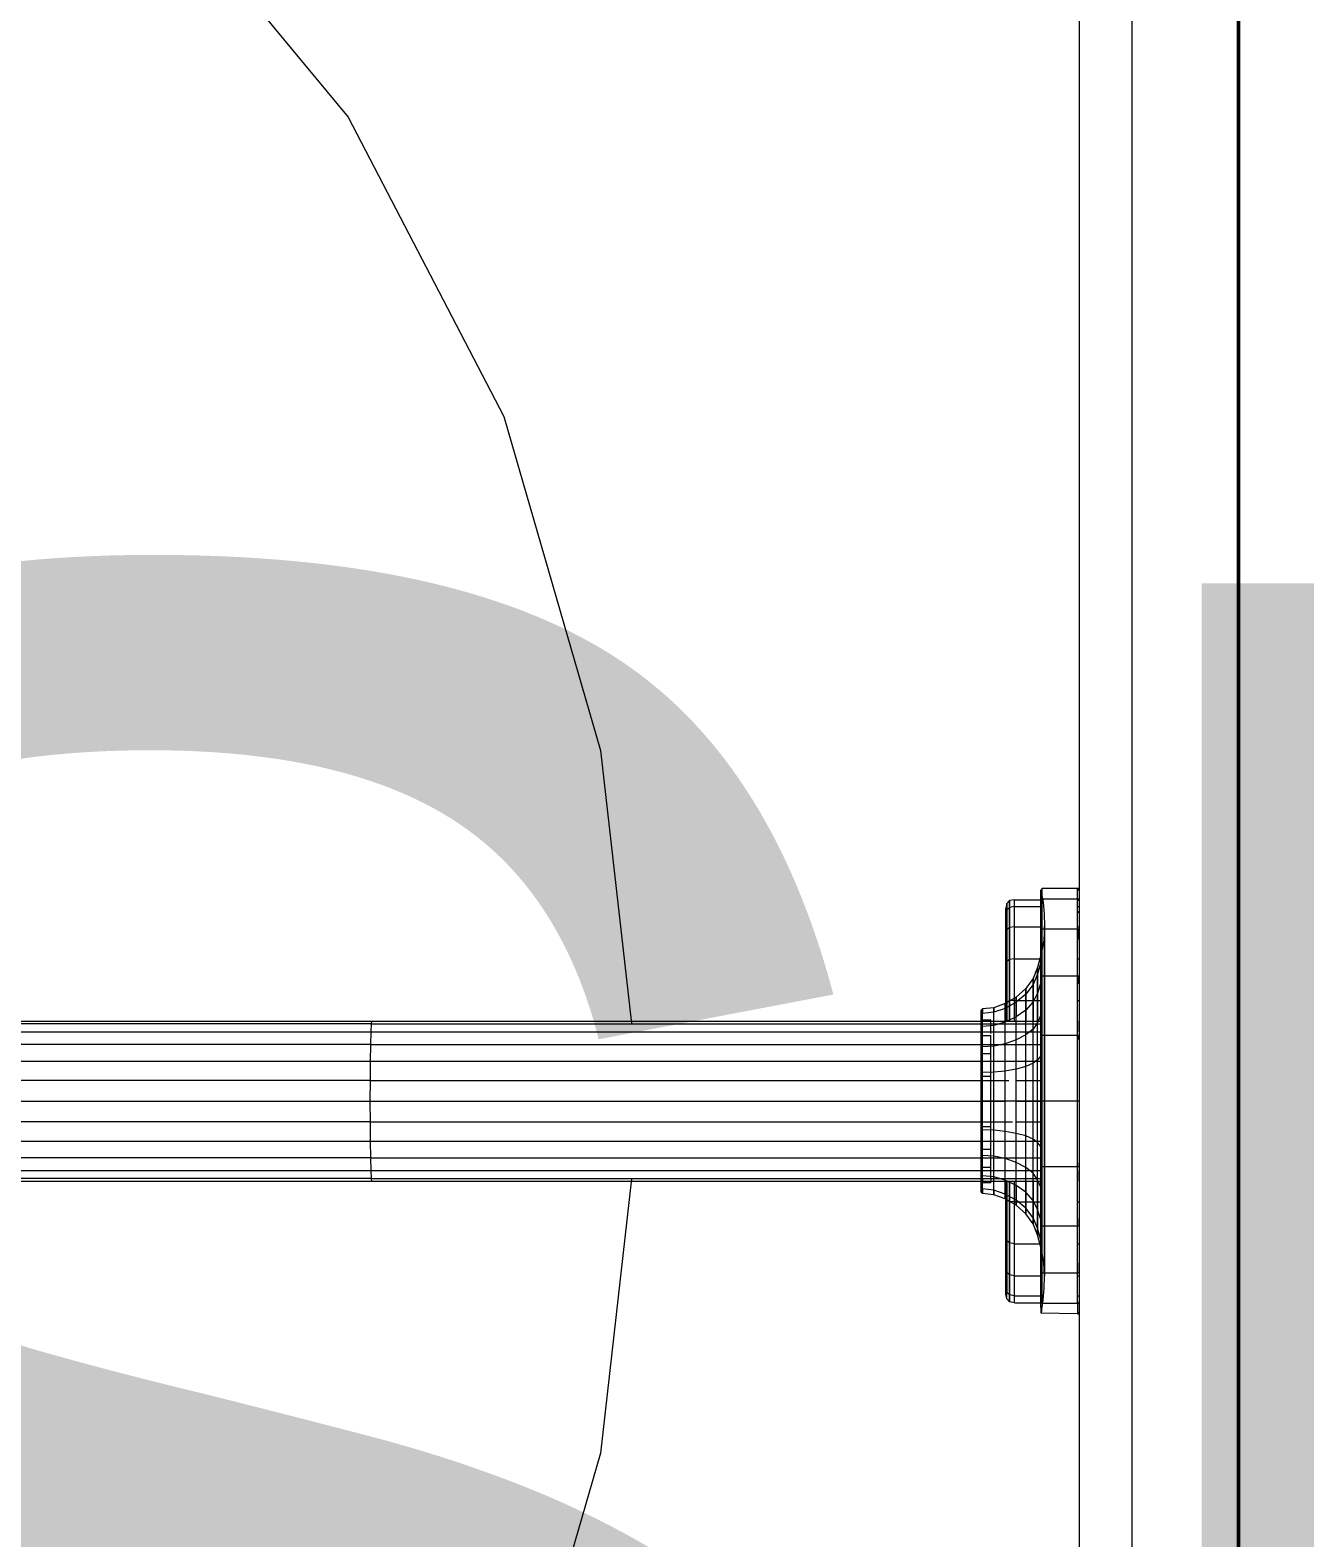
# Model space of a CAD drawing. Header units: inches. Extents: x -4235 to -464, y 9706 to 12463.
# Drawn here: x -2926.26 to -2920.26, y 11463.55 to 11470.64 of the extents above; entities that cross this region are included whole.
import ezdxf

# ---------------------------------------------------------------- set-up
doc = ezdxf.new("R2010")
doc.units = ezdxf.units.IN
doc.header["$MEASUREMENT"] = 0
for name, color, linetype, lineweight in [('0-1', 7, 'Continuous', 5), ('0-3', 250, 'Continuous', 9), ('A-AREA-IDEN', 2, 'Continuous', 9), ('G-IMPT-1', 250, 'Continuous', 9), ('I-WALL-1', 7, 'Continuous', 50), ('P-SANR-FIXT-2', 250, 'Continuous', 9)]:
    doc.layers.add(name, color=color, linetype=linetype, lineweight=lineweight)
doc.styles.add('Century Gothic', font='ufonts.com_century-gothic.ttf', dxfattribs={"height": 9})

# ---------------------------------------------------------------- blocks, each defined once
blk = doc.blocks.new('Plbg-Sink Wall Mounted-UH - T11839_dwg-791503-BACKGROUND - 1ST FLOOR')
at = {"layer": 'G-IMPT-1'}
for p, q in [((-4.5406, 1.0006), (-4.5477, 1.0006)), ((-4.5477, 0.9925), (-4.5477, 1.0006)), ((-4.5406, 1.0006), (-4.3707, 0.9981)), ((-4.5406, 0.9516), (-4.5406, 1.0006)), ((-4.3707, 0.9981), (-4.379, 0.9372)), ((-4.374, 0.9516), (-4.3707, 0.9981)), ((-4.3707, 0.9981), (-4.369, 0.9454)), ((-4.3707, 0.9981), (-4.369, 0.9454)), ((-4.5393, 0.9485), (-4.5489, 0.9485)), ((-4.5477, 0.9439), (-4.5477, 0.9516)), ((-4.5477, 0.9516), (-4.5406, 0.9516)), ((-4.5477, 0.9439), (-4.5477, 0.9516)), ((-4.5477, 0.9516), (-4.5406, 0.9516)), ((-4.5406, 0.9516), (-4.374, 0.9516)), ((-4.5406, 0.9516), (-4.5406, 0.8095)), ((-4.379, 0.9372), (-4.3847, 0.8809)), ((-4.374, 0.9516), (-4.369, 0.9454)), ((-4.374, 0.9516), (-4.374, 0.8095)), ((-4.374, 0.9516), (-4.374, 0.8095)), ((-4.374, 0.9516), (-4.369, 0.9454)), ((-4.369, 0.8042), (-4.374, 0.9516)), ((-4.374, 0.9516), (-4.369, 0.9454)), ((-4.2438, 0.9485), (-4.374, 0.9485)), ((-4.369, 0.9454), (-4.369, 0.8042)), ((-4.369, 0.8042), (-4.369, 0.9454)), ((-4.2438, 0.9485), (-4.2216, 0.944)), ((-4.2438, 0.9485), (-4.2438, 0.9162)), ((-4.2216, 0.944), (-4.2082, 0.9306)), ((-4.2216, 0.9119), (-4.2216, 0.944)), ((-4.2216, 0.944), (-4.2216, 0.9119)), ((-4.2082, 0.9306), (-4.2038, 0.9082)), ((-4.2082, 0.9306), (-4.2082, 0.8989)), ((-4.2082, 0.9306), (-4.2082, 0.8989)), ((-4.5393, 0.9162), (-4.5489, 0.9162)), ((-4.5393, 0.9162), (-4.5489, 0.9162)), ((-4.3847, 0.8809), (-4.3862, 0.8244)), ((-4.2438, 0.9162), (-4.374, 0.9162)), ((-4.2438, 0.9162), (-4.2216, 0.9119)), ((-4.2438, 0.9162), (-4.2438, 0.8215)), ((-4.2438, 0.9162), (-4.2216, 0.9119)), ((-4.2216, 0.9119), (-4.2216, 0.8176)), ((-4.2216, 0.9119), (-4.2082, 0.8989)), ((-4.2216, 0.8176), (-4.2216, 0.9119)), ((-4.2216, 0.9119), (-4.2082, 0.8989)), ((-4.2082, 0.8989), (-4.2038, 0.8772)), ((-4.2082, 0.8989), (-4.2082, 0.8059)), ((-4.2082, 0.8059), (-4.2082, 0.8989)), ((-4.2082, 0.8989), (-4.2038, 0.8772)), ((-4.2038, 0.8772), (-4.2038, 0.9082)), ((-4.2038, 0.9082), (-4.2038, 0.8772)), ((-4.2038, 0.9082), (-4.2038, 0.888)), ((-4.2038, 0.8578), (-4.2038, 0.888)), ((-4.2038, 0.888), (-4.2038, 0.8578)), ((-4.2038, 0.8772), (-4.2038, 0.7865)), ((-4.2038, 0.7865), (-4.2038, 0.8772)), ((-4.2038, 0.8772), (-4.2038, 0.8578)), ((-4.2038, 0.8772), (-4.2038, 0.8578)), ((-4.2038, 0.3769), (-4.2038, 0.8578)), ((-4.2038, 0.8578), (-4.2038, 0.769)), ((-4.2038, 0.8578), (-4.2038, 0.3769)), ((-4.2038, 0.8578), (-4.2038, 0.769)), ((-4.5393, 0.8215), (-4.5489, 0.8215)), ((-4.5393, 0.8215), (-4.5489, 0.8215)), ((-4.5477, 0.8029), (-4.5477, 0.8095)), ((-4.5477, 0.8095), (-4.5406, 0.8095)), ((-4.5477, 0.8029), (-4.5477, 0.8095)), ((-4.5477, 0.8095), (-4.5406, 0.8095)), ((-4.5477, 0.7609), (-4.5477, 0.8029)), ((-4.5477, 0.7609), (-4.5477, 0.8029)), ((-4.5406, 0.8095), (-4.374, 0.8095)), ((-4.5406, 0.8095), (-4.5406, 0.5881)), ((-4.3862, 0.784), (-4.3862, 0.8244)), ((-4.3862, 0.8244), (-4.3822, 0.7583)), ((-4.3862, 0.8244), (-4.3862, 0.784)), ((-4.3862, 0.784), (-4.3862, 0.6669)), ((-4.3862, 0.6669), (-4.3862, 0.784)), ((-4.2438, 0.8215), (-4.374, 0.8215)), ((-4.374, 0.8095), (-4.374, 0.5881)), ((-4.374, 0.8095), (-4.369, 0.8042)), ((-4.374, 0.8095), (-4.369, 0.8042)), ((-4.369, 0.5843), (-4.369, 0.8042)), ((-4.369, 0.8042), (-4.369, 0.5843)), ((-4.2438, 0.8215), (-4.2216, 0.8176)), ((-4.2438, 0.8215), (-4.2438, 0.6707)), ((-4.2438, 0.8215), (-4.2216, 0.8176)), ((-4.2216, 0.8176), (-4.2216, 0.6675)), ((-4.2216, 0.8176), (-4.2082, 0.8059)), ((-4.2216, 0.6675), (-4.2216, 0.8176)), ((-4.2216, 0.8176), (-4.2082, 0.8059)), ((-4.2082, 0.8059), (-4.2038, 0.7865)), ((-4.2082, 0.8059), (-4.2082, 0.658)), ((-4.2082, 0.658), (-4.2082, 0.8059)), ((-4.2082, 0.8059), (-4.2038, 0.7865)), ((-4.2038, 0.7865), (-4.2038, 0.6422)), ((-4.2038, 0.6422), (-4.2038, 0.7865)), ((-4.2038, 0.7865), (-4.2038, 0.769)), ((-4.2038, 0.7865), (-4.2038, 0.769)), ((-4.3822, 0.7583), (-4.3704, 0.6937)), ((-4.2038, 0.6279), (-4.2038, 0.769)), ((-4.2038, 0.769), (-4.2038, 0.3769)), ((-4.2038, 0.6279), (-4.2038, 0.769)), ((-4.2038, 0.3769), (-4.2038, 0.769)), ((-4.5393, 0.6707), (-4.5489, 0.6707)), ((-4.5393, 0.6707), (-4.5489, 0.6707)), ((-4.3862, 0.6669), (-4.3862, 0.4846)), ((-4.3862, 0.4846), (-4.3862, 0.6669)), ((-4.2438, 0.6707), (-4.374, 0.6707)), ((-4.3704, 0.6937), (-4.3533, 0.6293)), ((-4.3704, 0.6597), (-4.3704, 0.6937)), ((-4.3704, 0.6937), (-4.3704, 0.6597)), ((-4.3704, 0.6597), (-4.3533, 0.5985)), ((-4.3704, 0.6597), (-4.3704, 0.5612)), ((-4.3704, 0.5612), (-4.3704, 0.6597)), ((-4.3704, 0.6597), (-4.3533, 0.5985)), ((-4.2438, 0.6707), (-4.2216, 0.6675)), ((-4.2438, 0.6707), (-4.2438, 0.4743)), ((-4.2438, 0.6707), (-4.2216, 0.6675)), ((-4.2216, 0.6675), (-4.2216, 0.472)), ((-4.2216, 0.6675), (-4.2082, 0.658)), ((-4.2216, 0.472), (-4.2216, 0.6675)), ((-4.2216, 0.6675), (-4.2082, 0.658)), ((-4.2082, 0.658), (-4.2038, 0.6422)), ((-4.2082, 0.658), (-4.2082, 0.4653)), ((-4.2082, 0.4653), (-4.2082, 0.658)), ((-4.2082, 0.658), (-4.2038, 0.6422)), ((-4.2038, 0.6422), (-4.2038, 0.4541)), ((-4.2038, 0.4541), (-4.2038, 0.6422)), ((-4.2038, 0.6422), (-4.2038, 0.6279)), ((-4.2038, 0.6422), (-4.2038, 0.6279)), ((-4.5477, 0.5834), (-4.5477, 0.5881)), ((-4.5477, 0.5881), (-4.5406, 0.5881)), ((-4.5477, 0.5834), (-4.5477, 0.5881)), ((-4.5477, 0.5881), (-4.5406, 0.5881)), ((-4.5477, 0.5528), (-4.5477, 0.5834)), ((-4.5477, 0.5528), (-4.5477, 0.5834)), ((-4.5406, 0.5881), (-4.374, 0.5881)), ((-4.5406, 0.5881), (-4.5406, 0.3092)), ((-4.374, 0.5881), (-4.369, 0.5843)), ((-4.374, 0.5881), (-4.369, 0.5843)), ((-4.374, 0.5881), (-4.374, 0.3092)), ((-4.369, 0.5843), (-4.369, 0.3072)), ((-4.369, 0.3769), (-4.369, 0.5843)), ((-4.3533, 0.6293), (-4.3323, 0.5773)), ((-4.3533, 0.5985), (-4.3533, 0.6293)), ((-4.3533, 0.6293), (-4.3533, 0.5985)), ((-4.3533, 0.5985), (-4.3323, 0.5491)), ((-4.3533, 0.5985), (-4.3533, 0.5091)), ((-4.3533, 0.5091), (-4.3533, 0.5985)), ((-4.3533, 0.5985), (-4.3323, 0.5491)), ((-4.3323, 0.5773), (-4.2975, 0.5302)), ((-4.3323, 0.5491), (-4.3323, 0.5773)), ((-4.3323, 0.5773), (-4.3323, 0.5491)), ((-4.2038, 0.444), (-4.2038, 0.6279)), ((-4.2038, 0.3769), (-4.2038, 0.6279)), ((-4.2038, 0.444), (-4.2038, 0.6279)), ((-4.2038, 0.3769), (-4.2038, 0.6279)), ((-4.3704, 0.5612), (-4.3533, 0.5091)), ((-4.3704, 0.5612), (-4.3704, 0.4077)), ((-4.3704, 0.4077), (-4.3704, 0.5612)), ((-4.3704, 0.5612), (-4.3533, 0.5091)), ((-4.3533, 0.5091), (-4.3323, 0.4671)), ((-4.3533, 0.5091), (-4.3533, 0.3699)), ((-4.3533, 0.3769), (-4.3533, 0.5091)), ((-4.3533, 0.5091), (-4.3323, 0.4671)), ((-4.3323, 0.5491), (-4.2975, 0.5043)), ((-4.3323, 0.5491), (-4.3323, 0.4671)), ((-4.3323, 0.4671), (-4.3323, 0.5491)), ((-4.3323, 0.5491), (-4.2975, 0.5043)), ((-4.2975, 0.5302), (-4.2527, 0.4902)), ((-4.2975, 0.5043), (-4.2975, 0.5302)), ((-4.2975, 0.5302), (-4.2975, 0.5043)), ((-4.2975, 0.5043), (-4.2527, 0.4662)), ((-4.2975, 0.5043), (-4.2975, 0.429)), ((-4.2975, 0.429), (-4.2975, 0.5043)), ((-4.2975, 0.5043), (-4.2527, 0.4662)), ((-4.5393, 0.4743), (-4.5489, 0.4743)), ((-4.5393, 0.4743), (-4.5489, 0.4743)), ((-4.3862, 0.4846), (-4.3862, 0.2547)), ((-4.3862, 0.2547), (-4.3862, 0.4846)), ((-4.2438, 0.4743), (-4.374, 0.4743)), ((-4.3323, 0.4671), (-4.2975, 0.429)), ((-4.3323, 0.4671), (-4.3323, 0.3394)), ((-4.3323, 0.3769), (-4.3323, 0.4671)), ((-4.3323, 0.4671), (-4.2975, 0.429)), ((-4.2975, 0.429), (-4.2527, 0.3966)), ((-4.2975, 0.429), (-4.2975, 0.3117)), ((-4.2975, 0.3769), (-4.2975, 0.429)), ((-4.2975, 0.429), (-4.2527, 0.3966)), ((-4.2527, 0.4902), (-4.2012, 0.4594)), ((-4.2527, 0.4662), (-4.2527, 0.4902)), ((-4.2527, 0.4902), (-4.2527, 0.4662)), ((-4.2527, 0.4662), (-4.2012, 0.4369)), ((-4.2527, 0.4662), (-4.2527, 0.3966)), ((-4.2527, 0.3966), (-4.2527, 0.4662)), ((-4.2527, 0.4662), (-4.2012, 0.4369)), ((-4.2438, 0.4743), (-4.2216, 0.472)), ((-4.2438, 0.4743), (-4.2438, 0.3769)), ((-4.2438, 0.4743), (-4.2216, 0.472)), ((-4.2216, 0.472), (-4.2216, 0.3769)), ((-4.2216, 0.472), (-4.2082, 0.4653)), ((-4.2216, 0.3769), (-4.2216, 0.472)), ((-4.2216, 0.472), (-4.2082, 0.4653)), ((-4.2082, 0.4653), (-4.2038, 0.4541)), ((-4.2082, 0.4653), (-4.2082, 0.3769)), ((-4.2082, 0.3769), (-4.2082, 0.4653)), ((-4.2082, 0.4653), (-4.2038, 0.4541)), ((-4.2038, 0.4541), (-4.2038, 0.3769)), ((-4.2038, 0.3769), (-4.2038, 0.4541)), ((-4.2038, 0.4541), (-4.2038, 0.444)), ((-4.2038, 0.4541), (-4.2038, 0.444)), ((-4.2038, 0.3769), (-4.2038, 0.444)), ((-4.2038, 0.3769), (-4.2038, 0.444)), ((-4.2038, 0.3769), (-4.2038, 0.444)), ((-4.2038, 0.3769), (-4.2038, 0.444)), ((-4.2012, 0.4594), (-4.1469, 0.4402)), ((-4.2012, 0.4369), (-4.2012, 0.4594)), ((-4.2012, 0.4594), (-4.2012, 0.4369)), ((-4.2012, 0.4369), (-4.1469, 0.4186)), ((-4.2012, 0.4369), (-4.2012, 0.3717)), ((-4.2012, 0.3769), (-4.2012, 0.4369)), ((-4.2012, 0.4369), (-4.1469, 0.4186)), ((-4.1469, 0.4402), (-4.0933, 0.4346)), ((-4.1469, 0.4186), (-4.1469, 0.4402)), ((-4.1469, 0.4402), (-4.1469, 0.4186)), ((-4.0933, 0.4346), (-4.0876, 0.4285)), ((-4.0933, 0.4133), (-4.0933, 0.4346)), ((-4.0933, 0.4346), (-4.0933, 0.4133)), ((-4.0933, 0.4346), (-4.0876, 0.4075)), ((-4.0876, 0.4075), (-4.0876, 0.4285)), ((-4.0876, 0.4285), (-4.0876, 0.4075)), ((-4.0876, 0.3892), (-4.0876, 0.4285)), ((-4.548, 0.3639), (-4.548, 0.3769)), ((-4.548, 0.3264), (-4.548, 0.3639)), ((-1.2172, 0.3769), (-4.374, 0.3769)), ((-1.2153, 0.3639), (-4.374, 0.3639)), ((-4.3704, 0.4077), (-4.3533, 0.3699)), ((-4.3704, 0.4077), (-4.3704, 0.2144)), ((-4.3704, 0.4077), (-4.3533, 0.3699)), ((-4.3533, 0.3699), (-4.3323, 0.3394)), ((-4.3533, 0.3699), (-4.3533, 0.1945)), ((-4.2527, 0.3966), (-4.2012, 0.3717)), ((-4.2527, 0.3966), (-4.2527, 0.2881)), ((-4.2012, 0.3717), (-4.1469, 0.3561)), ((-4.2012, 0.3717), (-4.2012, 0.27)), ((-4.1469, 0.4186), (-4.0933, 0.4133)), ((-4.1469, 0.4186), (-4.1469, 0.3561)), ((-4.1469, 0.4186), (-4.0933, 0.4133)), ((-4.1469, 0.3561), (-4.0933, 0.3516)), ((-4.1469, 0.3561), (-4.1469, 0.2587)), ((-4.1328, 0.3643), (-4.1328, 0.3831)), ((-4.0942, 0.3831), (-4.1328, 0.3831)), ((-4.1328, 0.3643), (-4.1328, 0.3099)), ((-4.0942, 0.3643), (-4.1328, 0.3643)), ((-4.0876, 0.3892), (-4.0942, 0.3831)), ((-4.0942, 0.3643), (-4.0942, 0.3831)), ((-4.0876, 0.3701), (-4.0942, 0.3643)), ((-4.0942, 0.3643), (-4.0942, 0.3099)), ((-4.0933, 0.4133), (-4.0933, 0.3516)), ((-4.0933, 0.4133), (-4.0876, 0.4075)), ((-4.0933, 0.4133), (-4.0876, 0.4075)), ((-4.0876, 0.4075), (-4.0876, 0.3466)), ((-4.0876, 0.4075), (-4.0876, 0.3701)), ((-4.0876, 0.4075), (-4.0876, 0.3701)), ((-4.0876, 0.3701), (-4.0876, 0.3892)), ((-4.0876, 0.3892), (-4.0876, 0.3701)), ((-4.0876, 0.3701), (-4.0876, 0.3149)), ((1.2954, 0.3769), (-1.2172, 0.3769)), ((-1.2153, 0.3639), (-1.2172, 0.3769)), ((-1.2135, 0.3264), (-1.2153, 0.3639)), ((-1.2153, 0.3639), (1.2987, 0.3639)), ((-4.5477, 0.3067), (-4.5477, 0.3092)), ((-4.5477, 0.3092), (-4.5406, 0.3092)), ((-4.5477, 0.2906), (-4.5477, 0.3067)), ((-4.5406, 0.3092), (-4.374, 0.3092)), ((-4.5406, 0.3092), (-4.5406, 0)), ((-1.2135, 0.3264), (-4.374, 0.3264)), ((-4.374, 0.3092), (-4.369, 0.3072)), ((-4.374, 0.3092), (-4.374, 0)), ((-4.369, 0.3072), (-4.369, 0)), ((-4.3323, 0.3394), (-4.2975, 0.3117)), ((-4.3323, 0.3394), (-4.3323, 0.1784)), ((-4.2975, 0.3117), (-4.2527, 0.2881)), ((-4.2975, 0.3117), (-4.2975, 0.1638)), ((-4.2527, 0.2881), (-4.2012, 0.27)), ((-4.2527, 0.2881), (-4.2527, 0.1515)), ((-4.1328, 0.3099), (-4.1328, 0.2252)), ((-4.0942, 0.3099), (-4.1328, 0.3099)), ((-4.0876, 0.3149), (-4.0942, 0.3099)), ((-4.0942, 0.3099), (-4.0942, 0.2252)), ((-4.0933, 0.3516), (-4.0876, 0.3466)), ((-4.0933, 0.3516), (-4.0933, 0.2555)), ((-4.0876, 0.3466), (-4.0876, 0.2518)), ((-4.0876, 0.3466), (-4.0876, 0.3149)), ((-4.0876, 0.3149), (-4.0876, 0.2288)), ((-1.212, 0.2664), (-1.2135, 0.3264)), ((1.3017, 0.3264), (-1.2135, 0.3264)), ((-4.3862, 0.2547), (-4.3862, 0)), ((-4.3862, 0), (-4.3862, 0.2547)), ((-1.212, 0.2664), (-4.374, 0.2664)), ((-4.3704, 0.2144), (-4.3533, 0.1945)), ((-4.3704, 0.2144), (-4.3704, 0)), ((-4.2012, 0.27), (-4.1469, 0.2587)), ((-4.2012, 0.27), (-4.2012, 0.142)), ((-4.1469, 0.2587), (-4.0933, 0.2555)), ((-4.1469, 0.2587), (-4.1469, 0.136)), ((-4.1328, 0.2252), (-4.1328, 0.1184)), ((-4.0942, 0.2252), (-4.1328, 0.2252)), ((-4.0876, 0.2288), (-4.0942, 0.2252)), ((-4.0942, 0.2252), (-4.0942, 0.1184)), ((-4.0933, 0.2555), (-4.0876, 0.2518)), ((-4.0933, 0.2555), (-4.0933, 0.1343)), ((-4.0876, 0.2518), (-4.0876, 0.1324)), ((-4.0876, 0.2518), (-4.0876, 0.2288)), ((-4.0876, 0.2288), (-4.0876, 0.1203)), ((-1.2109, 0.1885), (-1.212, 0.2664)), ((-1.212, 0.2664), (1.3044, 0.2664)), ((-1.2109, 0.1885), (-4.374, 0.1885)), ((-4.3533, 0.1945), (-4.3323, 0.1784)), ((-4.3533, 0.1945), (-4.3533, 0)), ((-4.3323, 0.1784), (-4.2975, 0.1638)), ((-4.3323, 0.1784), (-4.3323, 0)), ((-4.2975, 0.1638), (-4.2527, 0.1515)), ((-4.2975, 0.1638), (-4.2975, 0)), ((-4.2527, 0.1515), (-4.2012, 0.142)), ((-4.2527, 0.1515), (-4.2527, 0)), ((-4.2012, 0.142), (-4.1469, 0.136)), ((-4.2012, 0.142), (-4.2012, 0)), ((-1.2101, 0.0975), (-1.2109, 0.1885)), ((1.3064, 0.1885), (-1.2109, 0.1885)), ((-4.2527, 0.0975), (-4.374, 0.0975)), ((-1.2101, 0.0975), (-4.2343, 0.0975)), ((-4.1469, 0.136), (-4.0933, 0.1343)), ((-4.1469, 0.136), (-4.1469, 0)), ((-4.1328, 0.1184), (-4.1328, 0)), ((-4.0942, 0.1184), (-4.1328, 0.1184)), ((-4.0876, 0.1203), (-4.0942, 0.1184)), ((-4.0942, 0.1184), (-4.0942, 0)), ((-4.0933, 0.1343), (-4.0876, 0.1324)), ((-4.0933, 0.1343), (-4.0933, 0)), ((-4.0876, 0.1324), (-4.0933, 0)), ((-4.0876, 0.1324), (-4.0876, 0)), ((-4.0876, 0.1324), (-4.0876, 0.1203)), ((-4.0876, 0.1203), (-4.0876, 0)), ((-1.2099, 0), (-1.2101, 0.0975)), ((-1.2101, 0.0975), (1.3077, 0.0975)), ((-4.3862, -0.2547), (-4.3862, 0)), ((-4.2527, 0), (-4.374, 0)), ((-4.2527, 0), (-4.2012, 0)), ((-4.2012, 0), (-4.1469, 0)), ((-4.2012, 0), (-4.2012, -0.142)), ((-1.2099, 0), (-4.2012, 0)), ((-4.1469, 0), (-4.0933, 0)), ((-4.1469, 0), (-4.1469, -0.136)), ((-4.1328, 0), (-4.1328, -0.1184)), ((-4.0942, 0), (-4.1328, 0)), ((-4.0876, 0), (-4.0942, 0)), ((-4.0942, 0), (-4.0942, -0.1184)), ((-4.0933, 0), (-4.0933, -0.1343)), ((-4.0933, 0), (-4.0876, 0)), ((-4.0876, 0), (-4.0876, -0.1324)), ((-4.0876, 0), (-4.0876, -0.1203)), ((-1.2101, -0.0975), (-1.2099, 0)), ((1.3081, 0), (-1.2099, 0)), ((-4.5477, 0), (-4.5406, 0)), ((-4.5406, 0), (-4.374, 0)), ((-4.5406, 0), (-4.5406, -0.3092)), ((-4.3862, 0), (-4.3862, -0.2547)), ((-4.374, 0), (-4.369, 0)), ((-4.374, 0), (-4.374, -0.3092)), ((-4.3704, 0), (-4.3533, 0)), ((-4.3704, 0), (-4.3704, -0.2144)), ((-4.369, 0), (-4.369, -0.3072)), ((-4.3533, 0), (-4.3323, 0)), ((-4.3533, 0), (-4.3533, -0.1945)), ((-4.3323, 0), (-4.2975, 0)), ((-4.3323, 0), (-4.3323, -0.1784)), ((-4.2975, 0), (-4.2527, 0)), ((-4.2975, 0), (-4.2975, -0.1638)), ((-4.2527, 0), (-4.2527, -0.1515)), ((-4.2527, -0.0975), (-4.374, -0.0975)), ((-1.2101, -0.0975), (-4.2173, -0.0975)), ((-4.2012, -0.142), (-4.1469, -0.136)), ((-4.1469, -0.136), (-4.0933, -0.1343)), ((-4.1469, -0.136), (-4.1469, -0.2587)), ((-4.1328, -0.1184), (-4.1328, -0.2252)), ((-4.0942, -0.1184), (-4.1328, -0.1184)), ((-4.0876, -0.1203), (-4.0942, -0.1184)), ((-4.0942, -0.1184), (-4.0942, -0.2252)), ((-4.0933, -0.1343), (-4.0876, -0.1324)), ((-4.0933, -0.1343), (-4.0933, -0.2555)), ((-4.0876, -0.1203), (-4.0876, -0.2288)), ((-4.0876, -0.1324), (-4.0876, -0.1203)), ((-4.0876, -0.1324), (-4.0876, -0.2518)), ((-1.2109, -0.1885), (-1.2101, -0.0975)), ((-1.2101, -0.0975), (1.3077, -0.0975)), ((-1.2109, -0.1885), (-4.374, -0.1885)), ((-4.3704, -0.2144), (-4.3533, -0.1945)), ((-4.3533, -0.1945), (-4.3323, -0.1784)), ((-4.3533, -0.1945), (-4.3533, -0.3699)), ((-4.3323, -0.1784), (-4.2975, -0.1638)), ((-4.3323, -0.1784), (-4.3323, -0.3394)), ((-4.2975, -0.1638), (-4.2527, -0.1515)), ((-4.2975, -0.1638), (-4.2975, -0.3117)), ((-4.2527, -0.1515), (-4.2012, -0.142)), ((-4.2527, -0.1515), (-4.2527, -0.2881)), ((-4.2012, -0.142), (-4.2012, -0.27)), ((-1.212, -0.2664), (-1.2109, -0.1885)), ((1.3064, -0.1885), (-1.2109, -0.1885)), ((-4.3862, -0.2547), (-4.3862, -0.4846)), ((-4.3862, -0.4846), (-4.3862, -0.2547)), ((-1.212, -0.2664), (-4.374, -0.2664)), ((-4.3704, -0.2144), (-4.3704, -0.4077)), ((-4.2527, -0.2881), (-4.2012, -0.27)), ((-4.2012, -0.27), (-4.1469, -0.2587)), ((-4.2012, -0.27), (-4.2012, -0.3717)), ((-4.1469, -0.2587), (-4.0933, -0.2555)), ((-4.1469, -0.2587), (-4.1469, -0.3561)), ((-4.1328, -0.2252), (-4.1328, -0.3099)), ((-4.0942, -0.2252), (-4.1328, -0.2252)), ((-4.0876, -0.2288), (-4.0942, -0.2252)), ((-4.0942, -0.2252), (-4.0942, -0.3099)), ((-4.0933, -0.2555), (-4.0876, -0.2518)), ((-4.0933, -0.2555), (-4.0933, -0.3516)), ((-4.0876, -0.2288), (-4.0876, -0.3149)), ((-4.0876, -0.2518), (-4.0876, -0.2288)), ((-4.0876, -0.2518), (-4.0876, -0.3466)), ((-1.2135, -0.3264), (-1.212, -0.2664)), ((-1.212, -0.2664), (1.3044, -0.2664)), ((-4.548, -0.3639), (-4.548, -0.3264)), ((-4.5477, -0.2906), (-4.5477, -0.3067)), ((-4.5477, -0.3067), (-4.5477, -0.3092)), ((-4.5477, -0.3092), (-4.5406, -0.3092)), ((-4.5406, -0.3092), (-4.374, -0.3092)), ((-4.5406, -0.3092), (-4.5406, -0.5881)), ((-4.374, -0.3092), (-4.369, -0.3072)), ((-4.374, -0.3092), (-4.374, -0.5881)), ((-1.2135, -0.3264), (-4.374, -0.3264)), ((-4.369, -0.3072), (-4.369, -0.5843)), ((-4.3533, -0.3699), (-4.3323, -0.3394)), ((-4.3323, -0.3394), (-4.2975, -0.3117)), ((-4.3323, -0.3394), (-4.3323, -0.4671)), ((-4.2975, -0.3117), (-4.2527, -0.2881)), ((-4.2975, -0.3117), (-4.2975, -0.429)), ((-4.2527, -0.2881), (-4.2527, -0.3966)), ((-4.1469, -0.3561), (-4.0933, -0.3516)), ((-4.0942, -0.3099), (-4.1328, -0.3099)), ((-4.1328, -0.319), (-4.1328, -0.3643)), ((-4.0876, -0.3149), (-4.0942, -0.3099)), ((-4.0942, -0.3183), (-4.0942, -0.3643)), ((-4.0933, -0.3516), (-4.0876, -0.3466)), ((-4.0933, -0.3516), (-4.0933, -0.4133)), ((-4.0876, -0.3149), (-4.0876, -0.3701)), ((-4.0876, -0.3466), (-4.0876, -0.3149)), ((-4.0876, -0.3466), (-4.0876, -0.4075)), ((-1.2153, -0.3639), (-1.2135, -0.3264)), ((1.3017, -0.3264), (-1.2135, -0.3264)), ((-4.548, -0.3769), (-4.548, -0.3639)), ((-1.2153, -0.3639), (-4.374, -0.3639)), ((-1.2172, -0.3769), (-4.374, -0.3769)), ((-4.369, -0.5843), (-4.3728, -0.3769)), ((-4.3704, -0.4077), (-4.3533, -0.3699)), ((-4.3704, -0.4077), (-4.3533, -0.3699)), ((-4.3704, -0.4077), (-4.3704, -0.5612)), ((-4.3704, -0.5612), (-4.3704, -0.4077)), ((-4.369, -0.5843), (-4.369, -0.3769)), ((-4.3533, -0.3699), (-4.3533, -0.5091)), ((-4.3533, -0.5091), (-4.3533, -0.3769)), ((-4.3323, -0.4671), (-4.3323, -0.3769)), ((-4.2975, -0.429), (-4.2975, -0.3769)), ((-4.2975, -0.429), (-4.2527, -0.3966)), ((-4.2975, -0.429), (-4.2527, -0.3966)), ((-4.2527, -0.3966), (-4.2012, -0.3717)), ((-4.2527, -0.3966), (-4.2527, -0.4662)), ((-4.2527, -0.4662), (-4.2527, -0.3966)), ((-4.2438, -0.3769), (-4.2438, -0.4743)), ((-4.2216, -0.3769), (-4.2216, -0.472)), ((-4.2216, -0.472), (-4.2216, -0.3769)), ((-4.2082, -0.3769), (-4.2082, -0.4653)), ((-4.2082, -0.4653), (-4.2082, -0.3769)), ((-4.2038, -0.3769), (-4.2038, -0.4541)), ((-4.2038, -0.4541), (-4.2038, -0.3769)), ((-4.2038, -0.3769), (-4.2038, -0.8578)), ((-4.2038, -0.8578), (-4.2038, -0.3769)), ((-4.2038, -0.3769), (-4.2038, -0.444)), ((-4.2038, -0.3769), (-4.2038, -0.444)), ((-4.2038, -0.3769), (-4.2038, -0.6279)), ((-4.2038, -0.3769), (-4.2038, -0.769)), ((-4.2038, -0.3769), (-4.2038, -0.444)), ((-4.2038, -0.3769), (-4.2038, -0.444)), ((-4.2038, -0.3769), (-4.2038, -0.6279)), ((-4.2038, -0.3769), (-4.2038, -0.769)), ((-4.2012, -0.3717), (-4.1469, -0.3561)), ((-4.2012, -0.3717), (-4.2012, -0.4369)), ((-4.2012, -0.4369), (-4.2012, -0.3769)), ((-4.2012, -0.4369), (-4.1469, -0.4186)), ((-4.2012, -0.4369), (-4.1469, -0.4186)), ((-4.1469, -0.3561), (-4.1469, -0.4186)), ((-4.1469, -0.4186), (-4.0933, -0.4133)), ((-4.1469, -0.4186), (-4.0933, -0.4133)), ((-4.1469, -0.4186), (-4.1469, -0.4402)), ((-4.1469, -0.4402), (-4.1469, -0.4186)), ((-4.1328, -0.3643), (-4.1328, -0.3831)), ((-4.0942, -0.3643), (-4.1328, -0.3643)), ((-4.0942, -0.3831), (-4.1328, -0.3831)), ((-4.0876, -0.3701), (-4.0942, -0.3643)), ((-4.0942, -0.3643), (-4.0942, -0.3831)), ((-4.0876, -0.3892), (-4.0942, -0.3831)), ((-4.0933, -0.4133), (-4.0876, -0.4075)), ((-4.0933, -0.4133), (-4.0876, -0.4075)), ((-4.0933, -0.4133), (-4.0876, -0.4075)), ((-4.0876, -0.4075), (-4.0933, -0.4346)), ((-4.0933, -0.4346), (-4.0933, -0.4133)), ((-4.0933, -0.4346), (-4.0933, -0.4133)), ((-4.0933, -0.4133), (-4.0933, -0.4346)), ((-4.0876, -0.3701), (-4.0876, -0.3892)), ((-4.0876, -0.3892), (-4.0876, -0.3701)), ((-4.0876, -0.4075), (-4.0876, -0.3701)), ((-4.0876, -0.4075), (-4.0876, -0.3701)), ((-4.0876, -0.4285), (-4.0876, -0.3892)), ((-4.0876, -0.4075), (-4.0876, -0.4285)), ((-4.0876, -0.4285), (-4.0876, -0.4075)), ((-1.2172, -0.3769), (-1.2153, -0.3639)), ((1.2954, -0.3769), (-1.2172, -0.3769)), ((-1.2153, -0.3639), (1.2987, -0.3639)), ((-4.5393, -0.4743), (-4.5489, -0.4743)), ((-4.5393, -0.4743), (-4.5489, -0.4743)), ((-4.3862, -0.4846), (-4.3862, -0.6669)), ((-4.3862, -0.6669), (-4.3862, -0.4846)), ((-4.2438, -0.4743), (-4.374, -0.4743)), ((-4.3533, -0.5091), (-4.3323, -0.4671)), ((-4.3533, -0.5091), (-4.3323, -0.4671)), ((-4.3323, -0.4671), (-4.2975, -0.429)), ((-4.3323, -0.4671), (-4.2975, -0.429)), ((-4.3323, -0.4671), (-4.3323, -0.5491)), ((-4.3323, -0.5491), (-4.3323, -0.4671)), ((-4.2975, -0.429), (-4.2975, -0.5043)), ((-4.2975, -0.5043), (-4.2975, -0.429)), ((-4.2975, -0.5043), (-4.2527, -0.4662)), ((-4.2975, -0.5043), (-4.2527, -0.4662)), ((-4.2975, -0.5302), (-4.2527, -0.4902)), ((-4.2527, -0.4662), (-4.2012, -0.4369)), ((-4.2527, -0.4662), (-4.2012, -0.4369)), ((-4.2527, -0.4902), (-4.2012, -0.4594)), ((-4.2527, -0.4662), (-4.2527, -0.4902)), ((-4.2527, -0.4902), (-4.2527, -0.4662)), ((-4.2438, -0.4743), (-4.2216, -0.472)), ((-4.2438, -0.4743), (-4.2216, -0.472)), ((-4.2438, -0.4743), (-4.2438, -0.6707)), ((-4.2216, -0.472), (-4.2082, -0.4653)), ((-4.2216, -0.472), (-4.2082, -0.4653)), ((-4.2216, -0.472), (-4.2216, -0.6675)), ((-4.2216, -0.6675), (-4.2216, -0.472)), ((-4.2082, -0.4653), (-4.2038, -0.4541)), ((-4.2082, -0.4653), (-4.2038, -0.4541)), ((-4.2082, -0.4653), (-4.2082, -0.658)), ((-4.2082, -0.658), (-4.2082, -0.4653)), ((-4.2038, -0.4541), (-4.2038, -0.444)), ((-4.2038, -0.4541), (-4.2038, -0.444)), ((-4.2038, -0.444), (-4.2038, -0.6279)), ((-4.2038, -0.444), (-4.2038, -0.6279)), ((-4.2038, -0.4541), (-4.2038, -0.6422)), ((-4.2038, -0.6422), (-4.2038, -0.4541)), ((-4.2012, -0.4369), (-4.2012, -0.4594)), ((-4.2012, -0.4594), (-4.2012, -0.4369)), ((-4.2012, -0.4594), (-4.1469, -0.4402)), ((-4.1469, -0.4402), (-4.0933, -0.4346)), ((-4.0933, -0.4346), (-4.0876, -0.4285)), ((-4.0933, -0.4346), (-4.0876, -0.4285)), ((-4.5477, -0.5528), (-4.5477, -0.5834)), ((-4.5477, -0.5528), (-4.5477, -0.5834)), ((-4.3704, -0.5612), (-4.3533, -0.5091)), ((-4.3704, -0.5612), (-4.3533, -0.5091)), ((-4.3704, -0.5612), (-4.3704, -0.6597)), ((-4.3704, -0.6597), (-4.3704, -0.5612)), ((-4.3533, -0.5091), (-4.3533, -0.5985)), ((-4.3533, -0.5985), (-4.3533, -0.5091)), ((-4.3533, -0.5985), (-4.3323, -0.5491)), ((-4.3533, -0.5985), (-4.3323, -0.5491)), ((-4.3323, -0.5491), (-4.2975, -0.5043)), ((-4.3323, -0.5491), (-4.2975, -0.5043)), ((-4.3323, -0.5773), (-4.2975, -0.5302)), ((-4.3323, -0.5491), (-4.3323, -0.5773)), ((-4.3323, -0.5773), (-4.3323, -0.5491)), ((-4.2975, -0.5043), (-4.2975, -0.5302)), ((-4.2975, -0.5302), (-4.2975, -0.5043)), ((-4.5477, -0.5834), (-4.5477, -0.5881)), ((-4.5477, -0.5834), (-4.5477, -0.5881)), ((-4.5477, -0.5881), (-4.5406, -0.5881)), ((-4.5477, -0.5881), (-4.5406, -0.5881)), ((-4.5406, -0.5881), (-4.374, -0.5881)), ((-4.5406, -0.5881), (-4.5406, -0.8095)), ((-4.374, -0.5881), (-4.369, -0.5843)), ((-4.374, -0.5881), (-4.369, -0.5843)), ((-4.369, -0.5843), (-4.374, -0.8095)), ((-4.374, -0.5881), (-4.374, -0.8095)), ((-4.3704, -0.6597), (-4.3533, -0.5985)), ((-4.3704, -0.6597), (-4.3533, -0.5985)), ((-4.3704, -0.6937), (-4.3533, -0.6293)), ((-4.369, -0.8042), (-4.369, -0.5843)), ((-4.369, -0.5843), (-4.369, -0.8042)), ((-4.3533, -0.6293), (-4.3323, -0.5773)), ((-4.3533, -0.5985), (-4.3533, -0.6293)), ((-4.3533, -0.6293), (-4.3533, -0.5985)), ((-4.2038, -0.6422), (-4.2038, -0.6279)), ((-4.2038, -0.6422), (-4.2038, -0.6279)), ((-4.2038, -0.6279), (-4.2038, -0.769)), ((-4.2038, -0.6279), (-4.2038, -0.769)), ((-4.5393, -0.6707), (-4.5489, -0.6707)), ((-4.5393, -0.6707), (-4.5489, -0.6707)), ((-4.3862, -0.6669), (-4.3862, -0.784)), ((-4.3862, -0.784), (-4.3862, -0.6669)), ((-4.3822, -0.7583), (-4.3704, -0.6937)), ((-4.2438, -0.6707), (-4.374, -0.6707)), ((-4.3704, -0.6597), (-4.3704, -0.6937)), ((-4.3704, -0.6937), (-4.3704, -0.6597)), ((-4.2438, -0.6707), (-4.2216, -0.6675)), ((-4.2438, -0.6707), (-4.2216, -0.6675)), ((-4.2438, -0.6707), (-4.2438, -0.8215)), ((-4.2216, -0.6675), (-4.2082, -0.658)), ((-4.2216, -0.6675), (-4.2082, -0.658)), ((-4.2216, -0.6675), (-4.2216, -0.8176)), ((-4.2216, -0.8176), (-4.2216, -0.6675)), ((-4.2082, -0.658), (-4.2038, -0.6422)), ((-4.2082, -0.658), (-4.2038, -0.6422)), ((-4.2082, -0.658), (-4.2082, -0.8059)), ((-4.2082, -0.8059), (-4.2082, -0.658)), ((-4.2038, -0.6422), (-4.2038, -0.7865)), ((-4.2038, -0.7865), (-4.2038, -0.6422)), ((-4.5477, -0.7609), (-4.5477, -0.8029)), ((-4.5477, -0.7609), (-4.5477, -0.8029)), ((-4.3862, -0.8244), (-4.3822, -0.7583)), ((-4.2038, -0.7865), (-4.2038, -0.769)), ((-4.2038, -0.7865), (-4.2038, -0.769)), ((-4.2038, -0.8578), (-4.2038, -0.769)), ((-4.2038, -0.8578), (-4.2038, -0.769)), ((-4.5393, -0.8215), (-4.5489, -0.8215)), ((-4.5393, -0.8215), (-4.5489, -0.8215)), ((-4.5477, -0.8029), (-4.5477, -0.8095)), ((-4.5477, -0.8029), (-4.5477, -0.8095)), ((-4.5477, -0.8095), (-4.5406, -0.8095)), ((-4.5477, -0.8095), (-4.5406, -0.8095)), ((-4.5406, -0.8095), (-4.374, -0.8095)), ((-4.5406, -0.8095), (-4.5406, -0.9516)), ((-4.3862, -0.784), (-4.3862, -0.8244)), ((-4.3862, -0.8244), (-4.3862, -0.784)), ((-4.3847, -0.8809), (-4.3862, -0.8244)), ((-4.374, -0.8095), (-4.369, -0.8042)), ((-4.374, -0.8095), (-4.369, -0.8042)), ((-4.374, -0.8095), (-4.374, -0.9516)), ((-4.2438, -0.8215), (-4.374, -0.8215)), ((-4.369, -0.9454), (-4.369, -0.8042)), ((-4.369, -0.8042), (-4.369, -0.9454)), ((-4.2438, -0.8215), (-4.2216, -0.8176)), ((-4.2438, -0.8215), (-4.2216, -0.8176)), ((-4.2438, -0.8215), (-4.2438, -0.9162)), ((-4.2216, -0.8176), (-4.2082, -0.8059)), ((-4.2216, -0.8176), (-4.2082, -0.8059)), ((-4.2216, -0.8176), (-4.2216, -0.9119)), ((-4.2216, -0.9119), (-4.2216, -0.8176)), ((-4.2082, -0.8059), (-4.2038, -0.7865)), ((-4.2082, -0.8059), (-4.2038, -0.7865)), ((-4.2082, -0.8059), (-4.2082, -0.8989)), ((-4.2082, -0.8989), (-4.2082, -0.8059)), ((-4.2038, -0.7865), (-4.2038, -0.8772)), ((-4.2038, -0.8772), (-4.2038, -0.7865)), ((-4.5393, -0.9162), (-4.5489, -0.9162)), ((-4.5393, -0.9162), (-4.5489, -0.9162)), ((-4.5477, -0.8862), (-4.5477, -0.8945)), ((-4.5477, -0.8945), (-4.5477, -0.8862)), ((-4.379, -0.9372), (-4.3847, -0.8809)), ((-4.2438, -0.9162), (-4.374, -0.9162)), ((-4.2438, -0.9162), (-4.2216, -0.9119)), ((-4.2438, -0.9162), (-4.2216, -0.9119)), ((-4.2438, -0.9162), (-4.2438, -0.9485)), ((-4.2216, -0.9119), (-4.2082, -0.8989)), ((-4.2216, -0.9119), (-4.2082, -0.8989)), ((-4.2216, -0.9119), (-4.2216, -0.944)), ((-4.2216, -0.944), (-4.2216, -0.9119)), ((-4.2082, -0.8989), (-4.2038, -0.8772)), ((-4.2082, -0.8989), (-4.2038, -0.8772)), ((-4.2082, -0.8989), (-4.2082, -0.9306)), ((-4.2082, -0.9306), (-4.2082, -0.8989)), ((-4.2082, -0.9306), (-4.2038, -0.9082)), ((-4.2038, -0.8772), (-4.2038, -0.8578)), ((-4.2038, -0.8772), (-4.2038, -0.8578)), ((-4.2038, -0.8578), (-4.2038, -0.888)), ((-4.2038, -0.888), (-4.2038, -0.8578)), ((-4.2038, -0.8772), (-4.2038, -0.9082)), ((-4.2038, -0.9082), (-4.2038, -0.8772)), ((-4.2038, -0.9082), (-4.2038, -0.888)), ((-4.5393, -0.9485), (-4.5489, -0.9485)), ((-4.5477, -0.9439), (-4.5477, -0.9516)), ((-4.5477, -0.9439), (-4.5477, -0.9516)), ((-4.5477, -0.9516), (-4.5406, -0.9516)), ((-4.5477, -0.9516), (-4.5406, -0.9516)), ((-4.5477, -0.9925), (-4.5477, -1.0006)), ((-4.5406, -0.9516), (-4.374, -0.9516)), ((-4.5406, -0.9516), (-4.5406, -1.0006)), ((-4.369, -0.9941), (-4.379, -0.9372)), ((-4.374, -0.9516), (-4.369, -0.9454)), ((-4.374, -0.9516), (-4.369, -0.9454)), ((-4.369, -0.9454), (-4.374, -1.0006)), ((-4.2438, -0.9485), (-4.374, -0.9485)), ((-4.374, -0.9516), (-4.374, -1.0006)), ((-4.369, -0.9454), (-4.369, -0.9941)), ((-4.369, -0.9941), (-4.369, -0.9454)), ((-4.2438, -0.9485), (-4.2216, -0.944)), ((-4.2216, -0.944), (-4.2082, -0.9306)), ((-4.5477, -1.0006), (-4.5406, -1.0006)), ((-4.5406, -1.0006), (-4.374, -1.0006)), ((-4.374, -1.0006), (-4.369, -0.9941))]:
    blk.add_line(p, q, dxfattribs=at)
blk = doc.blocks.new('Plbg-Sink Wall Mounted-UH - Sink-403447-BACKGROUND - 1ST FLOOR')
at = {"layer": 'P-SANR-FIXT-2'}
for p, q in [((12, -0.5), (-12, -0.5)), ((-12, -0.75), (12, -0.75))]:
    blk.add_line(p, q, dxfattribs=at)
at = {"layer": 'P-SANR-FIXT-2', "flags": 128}
for points in [[(-7.4307, -9), (-7.2443, -7.6314), (-6.6945, -6.3315), (-5.8089, -5.1654), (-4.6318, -4.1916), (-3.2223, -3.4588), (-1.6511, -3.004), (-0.3655, -2.8575)], [(0.3654, -2.8573), (1.6572, -3.004), (3.2284, -3.4588), (4.6379, -4.1916), (5.8149, -5.1654), (6.1861, -5.5864)]]:
    blk.add_lwpolyline(points, dxfattribs=at)
at = {"rotation": 270.0000000000001}
blk.add_blockref('Plbg-Sink Wall Mounted-UH - T11839_dwg-791503-BACKGROUND - 1ST FLOOR', (0, -5.2989), dxfattribs=at)
blk = doc.blocks.new('CTR - 1st Phase - Common Walls_rvt-1-BACKGROUND - 1ST FLOOR')
at = {"layer": 'I-WALL-1'}
blk.add_line((-2920.5737, 11540.6019), (-2920.5737, 11449.9769), dxfattribs=at)
at = {"layer": '0-3', "rotation": 269.9999999999986}
blk.add_blockref('Plbg-Sink Wall Mounted-UH - Sink-403447-BACKGROUND - 1ST FLOOR', (-2920.5737, 11465.6019), dxfattribs=at)

msp = doc.modelspace()

# ---------------------------------------------------------------- block references
at = {"layer": '0-1'}
msp.add_blockref('CTR - 1st Phase - Common Walls_rvt-1-BACKGROUND - 1ST FLOOR', (0, 0), dxfattribs=at)

# ---------------------------------------------------------------- texts
at = {"layer": 'A-AREA-IDEN', "insert": (-2981.2754, 11468.0395), "char_height": 9, "width": 86.355, "attachment_point": 1, "style": 'Century Gothic'}
msp.add_mtext('114 - (38 SF)', dxfattribs=at)

doc.saveas('drawing.dxf')
